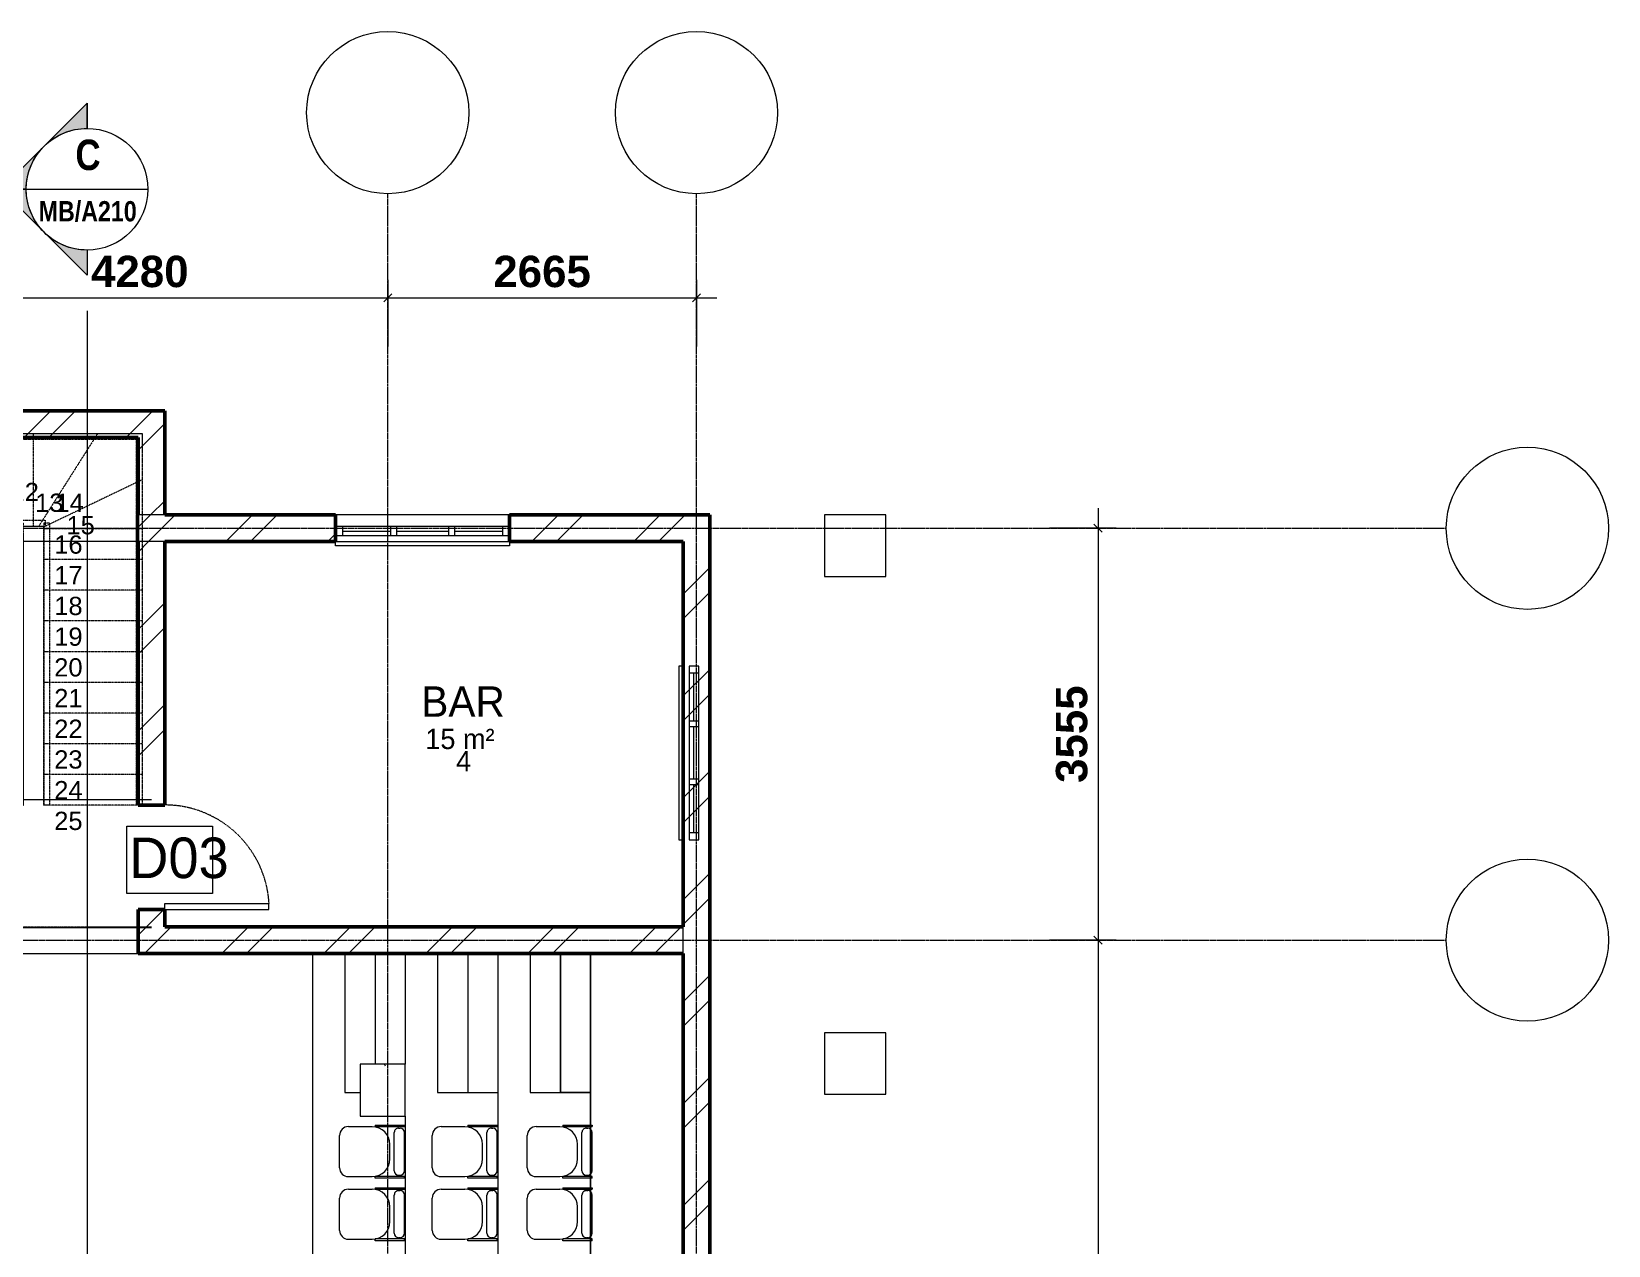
# Model space of a CAD drawing. Header units: inches. Extents: x 22 to 382261, y 22 to 371281.
# Drawn here: x 114875 to 128486, y 62491 to 72969 of the extents above; entities that cross this region are included whole.
import ezdxf

# ---------------------------------------------------------------- set-up
doc = ezdxf.new("R2010")
doc.units = ezdxf.units.IN
doc.header["$MEASUREMENT"] = 0
for name, pattern in [('Dash', [6.35, 3.175, -3.175]), ('Grid Line 1_2_', [22.225, 12.7, -3.175, 3.175, -3.175]), ('Hidden', [7.14375, 4.7625, -2.38125]), ('Overhead', [3.96875, 2.38125, -1.5875])]:
    doc.linetypes.add(name, pattern=pattern)
for name, color, linetype, lineweight in [('A-ANNO-DIMS', 211, 'Continuous', 9), ('A-AREA', 32, 'Continuous', 9), ('A-AREA-IDEN', 2, 'Continuous', 9), ('A-COLS', 52, 'Continuous', 9), ('A-DOOR', 31, 'Continuous', 9), ('A-DOOR-HDLN', 31, 'Dash', 9), ('A-DOOR-IDEN', 31, 'Continuous', 9), ('A-FLOR', 192, 'Continuous', 9), ('A-FLOR-HRAL', 11, 'Continuous', 9), ('A-GENM', 13, 'Continuous', 9), ('A-GLAZ', 151, 'Continuous', 9), ('A-GLAZ-SILL', 1, 'Continuous', 9), ('A-WALL-PATT', 111, 'Continuous', 9), ('G-ANNO-SYMB', 111, 'Continuous', 9), ('I-FURN', 30, 'Continuous', 9), ('I-WALL', 2, 'Continuous', 9), ('Q-CASE', 31, 'Continuous', 9), ('S-GRID', 1, 'Continuous', 9), ('S-GRID-IDEN', 1, 'Continuous', 9), ('S-STRS-ANNO', 31, 'Continuous', 9), ('S-STRS-MBND', 31, 'Overhead', 9)]:
    doc.layers.add(name, color=color, linetype=linetype, lineweight=lineweight)
doc.styles.add('Arial', font='arial.ttf', dxfattribs={"height": 506.015625})
doc.styles.add('Arial Narrow_B', font='ARIALNB.TTF', dxfattribs={"height": 255})
doc.styles.add('Arial Narrow_B_1', font='ARIALNB.TTF', dxfattribs={"height": 170})
doc.styles.add('Arial_B_2', font='arialbd.ttf', dxfattribs={"height": 270.833333})
doc.styles.add('Century Gothic_1', font='GOTHIC.TTF', dxfattribs={"height": 1})
doc.styles.add('Gill Sans MT', font='GIL_____.TTF', dxfattribs={"height": 262.5})
doc.styles.add('Tw Cen MT Condensed', font='TCCM____.TTF', dxfattribs={"height": 1.35})
doc.dimstyles.new('2_2', dxfattribs={"dimscale": 304.8, "dimtxt": 267.818092, "dimasz": 0.227865, "dimexe": 1.377953, "dimexo": 0.0625, "dimgap": 0.287073, "dimtad": 1, "dimdec": 0, "dimzin": 0, "dimdsep": 46, "dimtxsty": 'Arial_B_2', "dimblk1": 'OBLIQUE', "dimblk2": 'OBLIQUE', "dimsah": 1, "dimcen": 0.09, "dimdle": 0.574147, "dimazin": 0, "dimtfac": 1, "dimtdec": 4, "dimtix": 1, "dimtmove": 0, "dimatfit": 3, "dimfxl": 0.574147, "dimfxlon": 1, "dimtvp": 1, "dimtolj": 1, "dimtzin": 0, "dimlwd": 18, "dimlwe": 18, "dimarcsym": 2})
pattern_1 = [(45, (101903.7, 56557.85), (-440.033, 440.033), []), (45, (101903.7, 57224.6), (-440.033, 440.033), [])]

# ---------------------------------------------------------------- blocks, each defined once
blk = doc.blocks.new('M_Single-Flush - 900 by 2100-458079-01-GROUND FLOOR FURNITURE PLAN')
at = {"layer": 'A-DOOR'}
for p, q in [((450, 1015), (399, 1015)), ((399, 115), (399, 1015)), ((450, 115), (450, 1015)), ((450, 115), (399, 115))]:
    blk.add_line(p, q, dxfattribs=at)
at = {"layer": 'A-DOOR-HDLN'}
blk.add_arc((450, 115), 902, 93.2424, 180, dxfattribs=at)
blk = doc.blocks.new('Casement - Plain-Triple _UK_ - W07 Casement - Plain-Triple _UK_-438157-01-GROUND FLOOR FURNITURE PLAN')
at = {"layer": 'A-GLAZ'}
for p, q in [((-1275, 73), (-1275, -10)), ((225, 73), (-1275, 73)), ((-1215, -10), (-1215, 73)), ((-1215, 32), (-800, 32)), ((-800, -10), (-800, 73)), ((-750, -10), (-750, 73)), ((-750, 32), (-300, 32)), ((-300, -10), (-300, 73)), ((-250, -10), (-250, 73)), ((-250, 32), (165, 32)), ((165, -10), (165, 73)), ((225, -10), (225, 73)), ((-1275, -10), (225, -10))]:
    blk.add_line(p, q, dxfattribs=at)
at = {"layer": 'A-GLAZ-SILL'}
for p, q in [((225, 161), (-1275, 161)), ((-1275, 161), (-1275, 125)), ((225, 123), (225, 161))]:
    blk.add_line(p, q, dxfattribs=at)
blk = doc.blocks.new('Casement - Plain-Triple _UK_ - W07 Casement - Plain-Triple _UK_-438158-01-GROUND FLOOR FURNITURE PLAN')
at = {"layer": 'A-GLAZ'}
for p, q in [((-1275, 10), (225, 10)), ((-1275, -73), (-1275, 10)), ((-1215, 10), (-1215, -73)), ((-800, 10), (-800, -73)), ((-750, 10), (-750, -73)), ((-300, 10), (-300, -73)), ((-250, 10), (-250, -73)), ((165, 10), (165, -73)), ((225, 10), (225, -73)), ((225, -73), (-1275, -73)), ((-1215, -32), (-800, -32)), ((-750, -32), (-300, -32)), ((-250, -32), (165, -32))]:
    blk.add_line(p, q, dxfattribs=at)
at = {"layer": 'A-GLAZ-SILL'}
for p, q in [((-1275, -161), (-1275, -125)), ((225, -123), (225, -161)), ((225, -161), (-1275, -161))]:
    blk.add_line(p, q, dxfattribs=at)
blk = doc.blocks.new('Chair - Auditorium_0001 - Copy - Chair - Auditorium_0001 - Copy-940343-01-GROUND FLOOR FURNITURE PLAN')
at = {"layer": 'I-FURN'}
for p, q in [((-55, 421), (-55, 215)), ((21, 498), (300, 498)), ((377, 421), (377, 215)), ((-68, -64), (-68, 190)), ((-68, 190), (-53, 190)), ((-53, -64), (-53, 190)), ((389, 190), (377, 190)), ((377, 190), (377, -64)), ((389, 190), (389, -64)), ((-4, 25), (326, 25)), ((97, 63), (224, 63)), ((-68, -64), (-53, -64)), ((-42, -13), (-42, -26)), ((-4, -64), (326, -64)), ((364, -13), (364, -26)), ((389, -64), (377, -64))]:
    blk.add_line(p, q, dxfattribs=at)
for centre, radius, start, end in [((21, 421), 76.2, 90, 180), ((300, 421), 76.2, 360, 90), ((97, 215), 152, 180, 270), ((224, 215), 152, 270, 0), ((-4, -13), 38.1, 90, 180), ((326, -13), 38.1, 360, 90), ((-4, -26), 38.1, 180, 270), ((326, -26), 38.1, 270, 0)]:
    blk.add_arc(centre, radius, start, end, dxfattribs=at)
blk = doc.blocks.new('Top Rail Type - Top Rail_Internal_-V5-01-GROUND FLOOR FURNITURE PLAN')
at = {"layer": 'A-FLOR-HRAL', "linetype": 'Overhead'}
for p, q in [((12851, 12167), (12901, 12167)), ((12851, 12117), (12851, 12167)), ((12851, 12028), (12851, 12117)), ((12886, 12192), (12886, 12142)), ((12886, 12192), (13089, 12192)), ((12886, 12142), (13089, 12142)), ((12901, 12117), (12901, 12167)), ((12901, 12051), (12901, 12117)), ((13127, 12167), (13077, 12167)), ((13077, 12167), (13077, 12103)), ((13089, 12192), (13089, 12142)), ((13127, 12167), (13127, 12103)), ((13077, 12103), (13077, 9733)), ((13127, 12103), (13127, 9733)), ((13127, 9733), (13077, 9733))]:
    blk.add_line(p, q, dxfattribs=at)
at = {"layer": 'A-FLOR-HRAL'}
for p, q in [((12901, 12051), (12851, 12028)), ((12851, 9733), (12851, 12028)), ((12901, 9733), (12901, 12051)), ((12851, 9733), (12901, 9733))]:
    blk.add_line(p, q, dxfattribs=at)
blk = doc.blocks.new('Top Rail Type - Top Rail_Internal_-V6-01-GROUND FLOOR FURNITURE PLAN')
at = {"layer": 'A-FLOR-HRAL', "linetype": 'Overhead'}
for p, q in [((12052, 12941), (12384, 12941)), ((12052, 12763), (12052, 12941)), ((12384, 12941), (13629, 12941)), ((13629, 12941), (13926, 12941)), ((13926, 12941), (13926, 12779)), ((12102, 12891), (12384, 12891)), ((12102, 12763), (12102, 12891)), ((12384, 12891), (13629, 12891)), ((13629, 12891), (13876, 12891)), ((13876, 12891), (13876, 12779)), ((12052, 11655), (12052, 12763)), ((12102, 11679), (12102, 12763)), ((13876, 12779), (13876, 9733)), ((13926, 12779), (13926, 9733)), ((13926, 9733), (13876, 9733))]:
    blk.add_line(p, q, dxfattribs=at)
at = {"layer": 'A-FLOR-HRAL'}
for p, q in [((12102, 11679), (12052, 11655)), ((12052, 10607), (12052, 11655)), ((12102, 10607), (12102, 11679)), ((12052, 9733), (12052, 10607)), ((12102, 9733), (12102, 10607)), ((12052, 9733), (12102, 9733))]:
    blk.add_line(p, q, dxfattribs=at)
blk = doc.blocks.new('Casework 24 - Casework 23-690569-01-GROUND FLOOR FURNITURE PLAN')
at = {"layer": 'Q-CASE', "lineweight": 18}
for p, q in [((20346, 12238), (19816, 12238)), ((19816, 12238), (19816, 11708)), ((20346, 11708), (20346, 12238)), ((19816, 11708), (20346, 11708)), ((20346, 7768), (19816, 7768)), ((19816, 7768), (19816, 7238)), ((20346, 7238), (20346, 7768)), ((19816, 7238), (20346, 7238)), ((20346, 2022), (19816, 2022)), ((19816, 2022), (19816, 1492)), ((20346, 1492), (20346, 2022)), ((19816, 1492), (20346, 1492)), ((20346, -2601), (19816, -2601)), ((19816, -2601), (19816, -3131)), ((20346, -3131), (20346, -2601)), ((19816, -3131), (20346, -3131))]:
    blk.add_line(p, q, dxfattribs=at)
blk = doc.blocks.new('M_Passage Opening-Cased - 0915 x 2134mm 3-896287-01-GROUND FLOOR FURNITURE PLAN')
at = {"layer": 'A-GENM', "linetype": 'Overhead'}
for p, q in [((-908, 115), (892, 115)), ((-908, -115), (892, -115))]:
    blk.add_line(p, q, dxfattribs=at)
blk = doc.blocks.new('Grid - Grid Head - Circle-749417-01-GROUND FLOOR FURNITURE PLAN')
at = {"layer": 'S-GRID-IDEN'}
blk.add_circle((0, 0), 4, dxfattribs=at)
blk = doc.blocks.new('M_Door Tag1 - M_Door Tag 2-910938-01-GROUND FLOOR FURNITURE PLAN')
at = {"layer": 'A-DOOR-IDEN'}
for p, q in [((-1.206, 1.536), (3.019, 1.536)), ((-1.206, -1.791), (-1.206, 1.536)), ((3.019, 1.536), (3.019, -1.791)), ((3.019, -1.791), (-1.206, -1.791))]:
    blk.add_line(p, q, dxfattribs=at)
blk = doc.blocks.new('Section - M_Section Head - Filled 2-912447-01-GROUND FLOOR FURNITURE PLAN')
at = {"layer": 'G-ANNO-SYMB'}
h = blk.add_hatch(color=256, dxfattribs=at)
edge = h.paths.add_edge_path()
edge.add_line((-6, 4.243), (-6, 3))
edge.add_arc((-6, 0), 3, 90, 135)
edge.add_line((-8.121, 2.121), (-6, 4.243))
h = blk.add_hatch(color=256, dxfattribs=at)
edge = h.paths.add_edge_path()
edge.add_line((-6, 4.243), (-3.879, 2.121))
edge.add_arc((-6, 0), 3, 45, 90)
edge.add_line((-6, 3), (-6, 4.243))
h = blk.add_hatch(color=256, dxfattribs=at)
edge = h.paths.add_edge_path()
edge.add_line((-10.243, 0), (-8.121, 2.121))
edge.add_arc((-6, 0), 3, 135, 180)
edge.add_line((-9, 0), (-10.243, 0))
h = blk.add_hatch(color=256, dxfattribs=at)
edge = h.paths.add_edge_path()
edge.add_line((-1.757, 0), (-3, 0))
edge.add_arc((-6, 0), 3, 360, 405)
edge.add_line((-3.879, 2.121), (-1.757, 0))
for p, q in [((-6, 4.243), (-10.243, 0)), ((-6, 4.243), (-8.121, 2.121)), ((-6, 3), (-6, 4.243)), ((-6, 4.243), (-6, 3)), ((-3.879, 2.121), (-6, 4.243)), ((-6, 4.243), (-1.757, 0)), ((-8.121, 2.121), (-10.243, 0)), ((-1.757, 0), (-3.879, 2.121)), ((-10.243, 0), (-9, 0)), ((-3, 0), (-1.757, 0)), ((-9, 0), (-10.243, 0)), ((-3, 0), (-1.757, 0))]:
    blk.add_line(p, q, dxfattribs=at)
for start, end in [(360, 180), (90, 135), (45, 90), (135, 180), (360, 45), (180, 360)]:
    blk.add_arc((-6, 0), 3, start, end, dxfattribs=at)
blk = doc.blocks.new('_Oblique')
at = {"color": 0, "linetype": 'ByBlock', "lineweight": -2}
blk.add_line((-0.5, -0.5), (0.5, 0.5), dxfattribs=at)
blk = doc.blocks.new('*D4891')
at = {"layer": 'A-ANNO-DIMS', "color": 0, "lineweight": 18, "transparency": 16777216}
for p, q in [((124080, 68856), (124080, 64951)), ((124236, 68681), (123660, 68681)), ((124236, 65126), (123660, 65126))]:
    blk.add_line(p, q, dxfattribs=at)
at = {"layer": 'Defpoints', "color": 0, "transparency": 16777216}
for p in [(124255, 68681), (124080, 65126), (124255, 65126)]:
    blk.add_point(p, dxfattribs=at)
at = {"layer": 'A-ANNO-DIMS', "color": 0, "lineweight": 18, "transparency": 16777216, "xscale": 69.45312499999999, "yscale": 69.45312499999999, "zscale": 69.45312499999999}
for p, rotation in [((124080, 68681), 90), ((124080, 65126), 270)]:
    blk.add_blockref('_Oblique', p, dxfattribs=dict(at, rotation=rotation))
at = {"layer": 'A-ANNO-DIMS', "color": 0, "lineweight": 18, "transparency": 16777216, "insert": (123854, 66904), "char_height": 270.8, "width": 979.45, "attachment_point": 5, "rotation": 90, "style": 'Arial_B_2'}
blk.add_mtext('\\A1;3555', dxfattribs=at)
blk = doc.blocks.new('*D4892')
at = {"layer": 'A-ANNO-DIMS', "color": 0, "lineweight": 18, "transparency": 16777216}
for p, q in [((124080, 65301), (124080, 58421)), ((124236, 65126), (123660, 65126)), ((124236, 58596), (123660, 58596))]:
    blk.add_line(p, q, dxfattribs=at)
at = {"layer": 'Defpoints', "color": 0, "transparency": 16777216}
for p in [(124255, 65126), (124080, 58596), (124255, 58596)]:
    blk.add_point(p, dxfattribs=at)
at = {"layer": 'A-ANNO-DIMS', "color": 0, "lineweight": 18, "transparency": 16777216, "xscale": 69.45312499999999, "yscale": 69.45312499999999, "zscale": 69.45312499999999}
for p, rotation in [((124080, 65126), 90), ((124080, 58596), 270)]:
    blk.add_blockref('_Oblique', p, dxfattribs=dict(at, rotation=rotation))
at = {"layer": 'A-ANNO-DIMS', "color": 0, "lineweight": 18, "transparency": 16777216, "insert": (123854, 61861), "char_height": 270.8, "width": 979.45, "attachment_point": 5, "rotation": 90, "style": 'Arial_B_2'}
blk.add_mtext('\\A1;6530', dxfattribs=at)
blk = doc.blocks.new('*D4898')
at = {"layer": 'A-ANNO-DIMS', "color": 0, "lineweight": 18, "transparency": 16777216}
for p, q in [((113670, 70514), (113670, 71090)), ((117950, 70826), (117950, 70250)), ((113495, 70670), (118125, 70670))]:
    blk.add_line(p, q, dxfattribs=at)
at = {"layer": 'Defpoints', "color": 0, "transparency": 16777216}
for p in [(117950, 70845), (117950, 70670), (113670, 70495)]:
    blk.add_point(p, dxfattribs=at)
at = {"layer": 'A-ANNO-DIMS', "color": 0, "lineweight": 18, "transparency": 16777216, "xscale": 69.45312499999999, "yscale": 69.45312499999999, "zscale": 69.45312499999999, "rotation": 180}
blk.add_blockref('_Oblique', (113670, 70670), dxfattribs=at)
at = {"layer": 'A-ANNO-DIMS', "color": 0, "lineweight": 18, "transparency": 16777216, "xscale": 69.45312499999999, "yscale": 69.45312499999999, "zscale": 69.45312499999999}
blk.add_blockref('_Oblique', (117950, 70670), dxfattribs=at)
at = {"layer": 'A-ANNO-DIMS', "color": 0, "lineweight": 18, "transparency": 16777216, "insert": (115810, 70896), "char_height": 270.8, "width": 979.45, "attachment_point": 5, "style": 'Arial_B_2'}
blk.add_mtext('\\A1;4280', dxfattribs=at)
blk = doc.blocks.new('*D4899')
at = {"layer": 'A-ANNO-DIMS', "color": 0, "lineweight": 18, "transparency": 16777216}
for p, q in [((117950, 70826), (117950, 70250)), ((120615, 70826), (120615, 70250)), ((117775, 70670), (120790, 70670))]:
    blk.add_line(p, q, dxfattribs=at)
at = {"layer": 'Defpoints', "color": 0, "transparency": 16777216}
for p in [(117950, 70845), (120615, 70845), (120615, 70670)]:
    blk.add_point(p, dxfattribs=at)
at = {"layer": 'A-ANNO-DIMS', "color": 0, "lineweight": 18, "transparency": 16777216, "xscale": 69.45312499999999, "yscale": 69.45312499999999, "zscale": 69.45312499999999, "rotation": 180}
blk.add_blockref('_Oblique', (117950, 70670), dxfattribs=at)
at = {"layer": 'A-ANNO-DIMS', "color": 0, "lineweight": 18, "transparency": 16777216, "xscale": 69.45312499999999, "yscale": 69.45312499999999, "zscale": 69.45312499999999}
blk.add_blockref('_Oblique', (120615, 70670), dxfattribs=at)
at = {"layer": 'A-ANNO-DIMS', "color": 0, "lineweight": 18, "transparency": 16777216, "insert": (119282, 70896), "char_height": 270.8, "width": 979.45, "attachment_point": 5, "style": 'Arial_B_2'}
blk.add_mtext('\\A1;2665', dxfattribs=at)

msp = doc.modelspace()

# ---------------------------------------------------------------- hatches: boundary and pattern name
at = {"layer": 'A-COLS'}
h = msp.add_hatch(dxfattribs=at)
h.set_pattern_fill('FP_12', color=256, style=0, pattern_type=2)
h.set_pattern_definition([(0, (101903.7, 56557.85), (1422.4, 355.6), [58.674, -1008.126, 58.674, -1008.126, -5689.6]), (0, (101903.7, 56557.85), (1422.4, 355.6), [-2133.6, 58.674, -2074.926, 58.674, -1008.126, -2489.2]), (0, (101903.7, 56557.85), (1422.4, 355.6), [-5334, 58.674, -652.526, 58.674, -1719.326]), (120, (102437.1, 56735.65), (-1019.1586, 1054.0345), [58.674, -1008.126, 58.674, -1008.126, -5689.6]), (120, (102437.1, 56735.65), (-1019.1586, 1054.0345), [-2133.6, 58.674, -2074.926, 58.674, -1008.126, -2489.2]), (120, (102437.1, 56735.65), (-1019.1586, 1054.0345), [-5334, 58.674, -652.526, 58.674, -1719.326]), (240, (102614.9, 57446.85), (-403.241, -1409.6345), [58.674, -1008.126, 58.674, -1008.126, -5689.6]), (240, (102614.9, 57446.85), (-403.241, -1409.6345), [-2133.6, 58.674, -2074.926, 58.674, -1008.126, -2489.2]), (240, (102614.9, 57446.85), (-403.241, -1409.6345), [-5334, 58.674, -652.526, 58.674, -1719.326])])
h.paths.add_polyline_path([(118099.9, 63606), (118099.9, 64056), (117712.4, 64056), (117712.4, 63606)])
at = {"layer": 'A-WALL-PATT'}
h = msp.add_hatch(dxfattribs=at)
h.set_pattern_fill('FP_1', color=256, style=0, pattern_type=2)
h.set_pattern_definition(pattern_1)
h.paths.add_polyline_path([(115794.9, 69466), (116024.9, 69466), (116024.9, 69696), (113775.3, 69696), (113775.3, 69466), (115216.7, 69466)])
h = msp.add_hatch(dxfattribs=at)
h.set_pattern_fill('FP_1', color=256, style=0, pattern_type=2)
h.set_pattern_definition(pattern_1)
h.paths.add_polyline_path([(116024.9, 68796), (116024.9, 69466), (115794.9, 69466), (115794.9, 68796)])
h = msp.add_hatch(dxfattribs=at)
h.set_pattern_fill('FP_1', color=256, style=0, pattern_type=2)
h.set_pattern_definition(pattern_1)
h.paths.add_polyline_path([(120729.9, 68566), (120729.9, 68796), (118999.9, 68796), (118999.9, 68566), (120499.9, 68566)])
h.paths.add_polyline_path([(116024.9, 68566), (117499.9, 68566), (117499.9, 68796), (115789.9, 68796), (115789.9, 68566), (115794.9, 68566)])
h = msp.add_hatch(dxfattribs=at)
h.set_pattern_fill('FP_1', color=256, style=0, pattern_type=2)
h.set_pattern_definition(pattern_1)
h.paths.add_polyline_path([(115794.9, 65241), (116024.9, 65241), (116024.9, 65391), (115794.9, 65391)])
h.paths.add_polyline_path([(115794.9, 66291), (116024.9, 66291), (116024.9, 68566), (115794.9, 68566), (115794.9, 67475.1)])
h = msp.add_hatch(dxfattribs=at)
h.set_pattern_fill('FP_1', color=256, style=0, pattern_type=2)
h.set_pattern_definition(pattern_1)
h.paths.add_polyline_path([(120499.9, 51966), (120729.9, 51966), (120729.9, 68566), (120499.9, 68566), (120499.9, 57077.5)])
h = msp.add_hatch(dxfattribs=at)
h.set_pattern_fill('FP_1', color=256, style=0, pattern_type=2)
h.set_pattern_definition(pattern_1)
h.paths.add_polyline_path([(120499.9, 65011), (120499.9, 65241), (115794.9, 65241), (115794.9, 65011), (118911.6, 65011)])

# ---------------------------------------------------------------- linework, layer by layer
at = {"layer": 'A-AREA'}
for p, q in [((114804.9, 66341), (115794.9, 66341)), ((115794.9, 66341), (115909.9, 66341)), ((115339.9, 65241), (115794.9, 65241)), ((115794.9, 65241), (115909.9, 65241))]:
    msp.add_line(p, q, dxfattribs=at)
at = {"layer": 'A-AREA', "linetype": 'Hidden'}
for p, q in [((113994.9, 65236), (115794.9, 65236)), ((115794.9, 65236), (115909.9, 65236))]:
    msp.add_line(p, q, dxfattribs=at)
at = {"layer": 'A-COLS', "lineweight": 18}
for p, q in [((117712.4, 64056), (117712.4, 63606)), ((118099.9, 64056), (117712.4, 64056)), ((118099.9, 63606), (118099.9, 64056)), ((117712.4, 63606), (118099.9, 63606))]:
    msp.add_line(p, q, dxfattribs=at)
at = {"layer": 'A-FLOR'}
for p, q in [((116024.9, 68566), (114804.9, 68566)), ((120499.9, 65011), (120499.9, 65241)), ((113994.9, 65011), (115794.9, 65011)), ((117299.9, 65011), (117299.9, 51966)), ((117579.9, 65011), (117579.9, 63811)), ((117839.9, 65011), (117839.9, 64056)), ((118099.9, 65011), (118099.9, 64056)), ((118379.9, 65011), (118379.9, 63811)), ((118639.9, 65011), (118639.9, 63811)), ((118899.9, 65011), (118899.9, 51966)), ((119179.9, 65011), (119179.9, 63811)), ((117579.9, 63811), (117712.4, 63811)), ((118379.9, 63811), (118899.9, 63811)), ((119179.9, 63811), (119439.9, 63811)), ((118099.9, 63606), (118099.9, 58716))]:
    msp.add_line(p, q, dxfattribs=at)
at = {"layer": 'A-FLOR', "lineweight": 25}
for p, q in [((119439.9, 65011), (119439.9, 63811)), ((119699.9, 53166), (119699.9, 65011)), ((119439.9, 63811), (119699.9, 63811))]:
    msp.add_line(p, q, dxfattribs=at)
at = {"layer": 'G-ANNO-SYMB'}
for p, q in [((114829.7, 71607.4), (115879.7, 71607.4)), ((115354.7, 70557.4), (115354.7, 49344.6))]:
    msp.add_line(p, q, dxfattribs=at)
at = {"layer": 'I-WALL', "lineweight": 50}
for p, q in [((116024.9, 69696), (113775.3, 69696)), ((116024.9, 68796), (116024.9, 69696)), ((114005.3, 69466), (115794.9, 69466)), ((115794.9, 69466), (115794.9, 68796)), ((115794.9, 68796), (115789.9, 68796)), ((115789.9, 68796), (115789.9, 68566)), ((117499.9, 68796), (116024.9, 68796)), ((117499.9, 68566), (117499.9, 68796)), ((120729.9, 68796), (118999.9, 68796)), ((118999.9, 68796), (118999.9, 68566)), ((120729.9, 51736), (120729.9, 68796)), ((115789.9, 68566), (115794.9, 68566)), ((115794.9, 68566), (115794.9, 66291)), ((116024.9, 66291), (116024.9, 68566)), ((116024.9, 68566), (117499.9, 68566)), ((118999.9, 68566), (120499.9, 68566)), ((120499.9, 68566), (120499.9, 65241)), ((115794.9, 66291), (116024.9, 66291)), ((116024.9, 65391), (115794.9, 65391)), ((115794.9, 65391), (115794.9, 65011)), ((116024.9, 65241), (116024.9, 65391)), ((120499.9, 65241), (116024.9, 65241)), ((115794.9, 65011), (120499.9, 65011)), ((120499.9, 65011), (120499.9, 51966))]:
    msp.add_line(p, q, dxfattribs=at)
at = {"layer": 'I-WALL'}
for p, q in [((116024.9, 68796), (115794.9, 68796)), ((118999.9, 68796), (117499.9, 68796)), ((117499.9, 68566), (118999.9, 68566))]:
    msp.add_line(p, q, dxfattribs=at)
at = {"layer": 'S-GRID', "linetype": 'Grid Line 1_2_'}
for p, q in [((117949.9, 47154.5), (117949.9, 71568.6)), ((120614.9, 47154.5), (120614.9, 71568.6)), ((88819.9, 68681), (127085.5, 68681)), ((88819.9, 65126), (127085.5, 65126))]:
    msp.add_line(p, q, dxfattribs=at)
at = {"layer": 'S-STRS-MBND'}
for p, q in [((113954.9, 69499.4), (115829.9, 69499.4)), ((114889.9, 69499.4), (114889.9, 68699.4)), ((114889.9, 69499.4), (114889.9, 68699.4)), ((115446.1, 69499.4), (114938.2, 68699.4)), ((115446.1, 69499.4), (114938.2, 68699.4)), ((115829.9, 69499.4), (115829.9, 66291)), ((115829.9, 69099.4), (114979.9, 68691.6)), ((115829.9, 69099.4), (114979.9, 68691.6)), ((114804.9, 68699.4), (114979.9, 68699.4)), ((114979.9, 68699.4), (114979.9, 66291)), ((115829.9, 68676), (114979.9, 68676)), ((115829.9, 68676), (114979.9, 68676)), ((115829.9, 68411), (114979.9, 68411)), ((115829.9, 68411), (114979.9, 68411)), ((115829.9, 68146), (114979.9, 68146)), ((115829.9, 68146), (114979.9, 68146)), ((115829.9, 67881), (114979.9, 67881)), ((115829.9, 67881), (114979.9, 67881)), ((115829.9, 67616), (114979.9, 67616)), ((115829.9, 67616), (114979.9, 67616)), ((115829.9, 67351), (114979.9, 67351)), ((115829.9, 67351), (114979.9, 67351)), ((115829.9, 67086), (114979.9, 67086)), ((115829.9, 67086), (114979.9, 67086)), ((115829.9, 66821), (114979.9, 66821)), ((115829.9, 66821), (114979.9, 66821)), ((115829.9, 66556), (114979.9, 66556)), ((115829.9, 66556), (114979.9, 66556)), ((115829.9, 66291), (114979.9, 66291))]:
    msp.add_line(p, q, dxfattribs=at)

# ---------------------------------------------------------------- block references
at = {"layer": 'A-DOOR-HDLN', "rotation": 270}
msp.add_blockref('M_Single-Flush - 900 by 2100-458079-01-GROUND FLOOR FURNITURE PLAN', (115909.9, 65841), dxfattribs=at)
at = {"layer": 'A-DOOR-IDEN', "xscale": 174.9999999999999, "yscale": 174.9999999999999, "zscale": 174.9999999999999}
msp.add_blockref('M_Door Tag1 - M_Door Tag 2-910938-01-GROUND FLOOR FURNITURE PLAN', (115909.9, 65841), dxfattribs=at)
at = {"layer": 'A-FLOR-HRAL'}
for name in ['Top Rail Type - Top Rail_Internal_-V6-01-GROUND FLOOR FURNITURE PLAN', 'Top Rail Type - Top Rail_Internal_-V5-01-GROUND FLOOR FURNITURE PLAN']:
    msp.add_blockref(name, (101903.7, 56557.9), dxfattribs=at)
at = {"layer": 'A-GENM', "linetype": 'Overhead'}
msp.add_blockref('M_Passage Opening-Cased - 0915 x 2134mm 3-896287-01-GROUND FLOOR FURNITURE PLAN', (114903.1, 65126), dxfattribs=at)
at = {"layer": 'A-GLAZ-SILL'}
msp.add_blockref('Casement - Plain-Triple _UK_ - W07 Casement - Plain-Triple _UK_-438158-01-GROUND FLOOR FURNITURE PLAN', (118774.9, 68689.5), dxfattribs=at)
at = {"layer": 'A-GLAZ-SILL', "rotation": 90}
msp.add_blockref('Casement - Plain-Triple _UK_ - W07 Casement - Plain-Triple _UK_-438157-01-GROUND FLOOR FURNITURE PLAN', (120623.4, 67266), dxfattribs=at)
at = {"layer": 'G-ANNO-SYMB', "extrusion": (0, 0, -1), "xscale": 174.9999999999999, "yscale": 174.9999999999999, "zscale": 174.9999999999999, "rotation": 270.0000000000005}
msp.add_blockref('Section - M_Section Head - Filled 2-912447-01-GROUND FLOOR FURNITURE PLAN', (-115354.7, 70557.4), dxfattribs=at)
at = {"layer": 'I-FURN', "rotation": 89.9999999999999}
for p in [(118031, 63140.2), (118831, 63140.2), (119651, 63140.2), (118031, 62600.2), (118831, 62600.2), (119651, 62600.2)]:
    msp.add_blockref('Chair - Auditorium_0001 - Copy - Chair - Auditorium_0001 - Copy-940343-01-GROUND FLOOR FURNITURE PLAN', p, dxfattribs=at)
at = {"layer": 'Q-CASE'}
msp.add_blockref('Casework 24 - Casework 23-690569-01-GROUND FLOOR FURNITURE PLAN', (101903.7, 56557.9), dxfattribs=at)
at = {"layer": 'S-GRID-IDEN', "xscale": 174.9999999999999, "yscale": 174.9999999999999, "zscale": 174.9999999999999}
for p in [(117949.9, 72268.6), (120614.9, 72268.6)]:
    msp.add_blockref('Grid - Grid Head - Circle-749417-01-GROUND FLOOR FURNITURE PLAN', p, dxfattribs=at)
at = {"layer": 'S-GRID-IDEN', "xscale": 174.9999999999999, "yscale": 174.9999999999999, "zscale": 174.9999999999999, "rotation": 269.9999999999994}
for p in [(127785.5, 68681), (127785.5, 65126)]:
    msp.add_blockref('Grid - Grid Head - Circle-749417-01-GROUND FLOOR FURNITURE PLAN', p, dxfattribs=at)

# ---------------------------------------------------------------- texts
at = {"layer": 'A-AREA-IDEN', "attachment_point": 1}
for s, insert, char_height, width, style in [('BAR', (118238.8, 67316.4), 262.5, 897.89, 'Gill Sans MT'), ('15 m²', (118273.8, 66950.3), 175, 813.713, 'Century Gothic_1'), ('4', (118539.8, 66758.9), 175, 168.354, 'Century Gothic_1')]:
    msp.add_mtext(s, dxfattribs=dict(at, insert=insert, char_height=char_height, width=width, style=style))
at = {"layer": 'A-DOOR-IDEN', "insert": (115718.6, 66011.6), "char_height": 350, "width": 785.654, "attachment_point": 1, "style": 'Tw Cen MT Condensed'}
msp.add_mtext('D03', dxfattribs=at)
at = {"layer": 'G-ANNO-SYMB', "attachment_point": 1}
for s, insert, char_height, width, style in [('\\fArial Narrow|b1|i0|c0|p34|;C', (115254.3, 72035.4), 262.5, 266.561, 'Arial Narrow_B'), ('MB/A210', (114936.7, 71505.1), 175, 1038.185, 'Arial Narrow_B_1')]:
    msp.add_mtext(s, dxfattribs=dict(at, insert=insert, char_height=char_height, width=width, style=style))
at = {"layer": 'S-STRS-ANNO', "char_height": 157.5, "width": 290.727, "attachment_point": 1, "line_spacing_factor": 0.941778, "style": 'Arial'}
for s, insert in [('12', (114694.4, 69073.7)), ('13', (114906.3, 68980.3)), ('14', (115081.5, 68980.3)), ('15', (115177, 68786.5)), ('16', (115071.3, 68619.4)), ('17', (115071.3, 68354.4)), ('18', (115071.3, 68089.4)), ('19', (115071.3, 67824.4)), ('20', (115071.3, 67559.4)), ('21', (115071.3, 67294.4)), ('22', (115071.3, 67029.4)), ('23', (115071.3, 66764.4)), ('24', (115071.3, 66499.4)), ('25', (115071.3, 66234.4))]:
    msp.add_mtext(s, dxfattribs=dict(at, insert=insert))

# ---------------------------------------------------------------- dimensions: what is measured, and where the dimension line sits
at = {"layer": 'A-ANNO-DIMS', "lineweight": 18}
for base, p1, p2, override, picture, middle in [((117949.9, 70670.2), (113669.9, 70495.2), (117949.9, 70845.2), {"dimpost": '<>', "dimfxl": 4294.286902}, '*D4898', (115809.9, 70896.1)), ((120614.9, 70670.2), (117949.9, 70845.2), (120614.9, 70845.2), {"dimpost": '<>', "dimfxl": 2665}, '*D4899', (119282.4, 70896))]:
    dim = msp.add_linear_dim(base=base, p1=p1, p2=p2, dimstyle='2_2', override=override, dxfattribs=at)
    dim.commit()
    dim.dimension.update_dxf_attribs({"geometry": picture, "text_midpoint": middle})
for base, p1, p2, override, picture, middle in [((124079.6, 65126), (124254.6, 68681), (124254.6, 65126), {"dimpost": '<>', "dimfxl": 3555}, '*D4891', (123853.8, 66903.5)), ((124079.6, 58596), (124254.6, 65126), (124254.6, 58596), {"dimpost": '<>', "dimfxl": 6530}, '*D4892', (123853.8, 61861))]:
    dim = msp.add_linear_dim(base=base, p1=p1, p2=p2, angle=90, dimstyle='2_2', override=override, dxfattribs=at)
    dim.commit()
    dim.dimension.update_dxf_attribs({"geometry": picture, "text_midpoint": middle})

doc.saveas('drawing.dxf')
